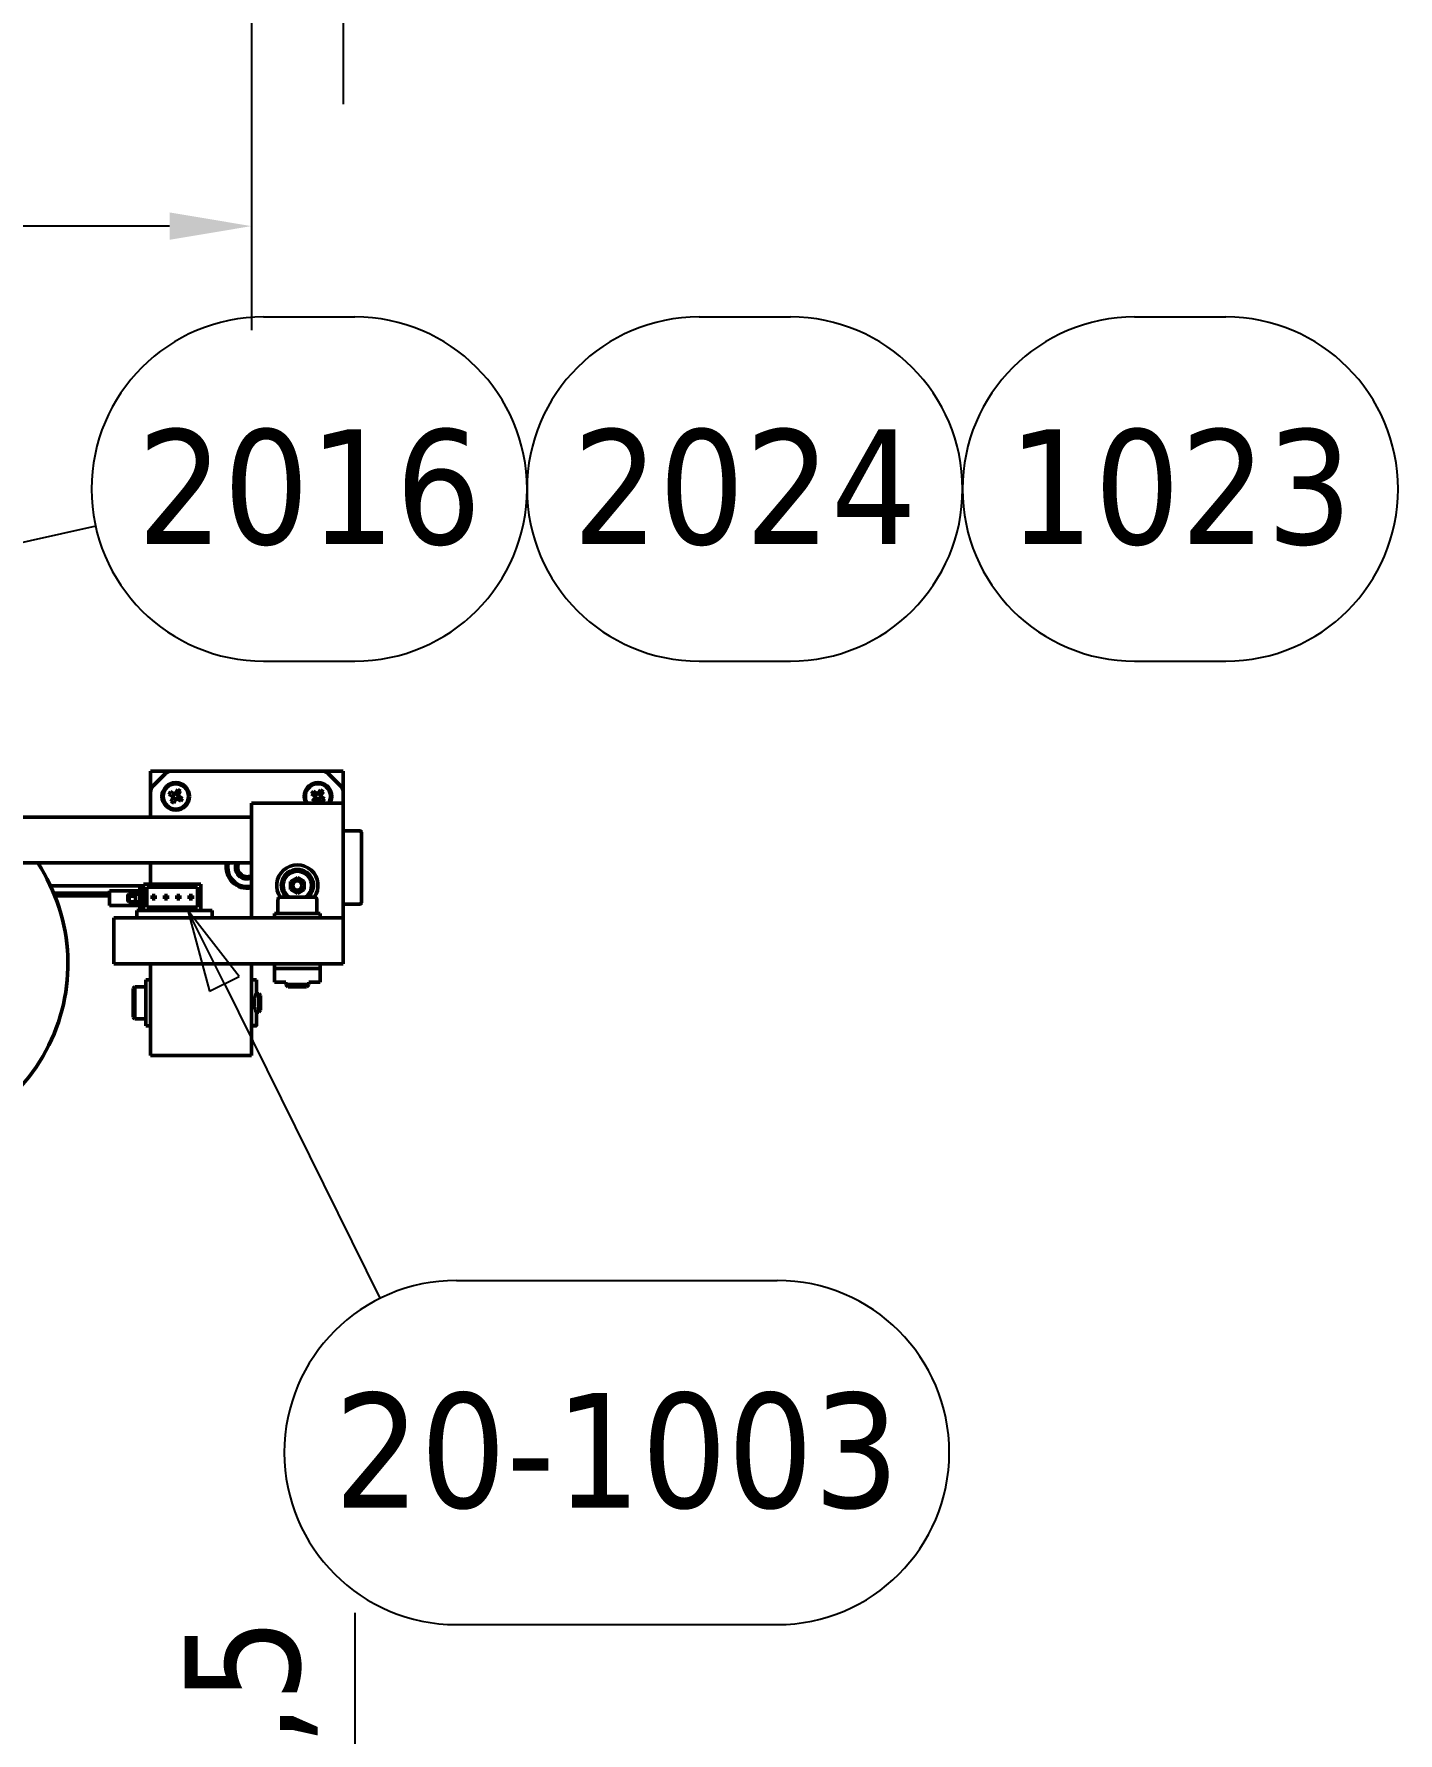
# Model space of a CAD drawing. Header units: millimetres. Extents: x -2685 to 3000, y -4484 to 2121.
# Drawn here: x 1040.6 to 1337.9, y 970.1 to 1340.4 of the extents above; entities that cross this region are included whole.
import ezdxf

# ---------------------------------------------------------------- set-up
doc = ezdxf.new("R2010")
doc.units = ezdxf.units.MM
doc.header["$LTSCALE"] = 7.142857
for name, color, linetype, lineweight in [('Dimension (ISO)', 7, 'Continuous', 25), ('Symbol (ISO)', 7, 'Continuous', 25), ('Visible (ISO)', 7, 'Continuous', 50)]:
    doc.layers.add(name, color=color, linetype=linetype, lineweight=lineweight)
doc.styles.add('Note Text (ISO)', font='tahoma.ttf')
doc.dimstyles.new('Default - Method 1b (ISO)', dxfattribs={"dimscale": 7.142857, "dimtxt": 3.5, "dimasz": 2.5, "dimexe": 3.175, "dimexo": 0, "dimgap": 0.762, "dimtad": 1, "dimtoh": 1, "dimrnd": 1e-08, "dimtxsty": 'Note Text (ISO)', "dimcen": 0.09, "dimdle": 10, "dimclrd": 256, "dimclre": 256, "dimclrt": 256, "dimazin": 2, "dimtfac": 1, "dimtmove": 0, "dimatfit": 3, "dimfxl": 0, "dimtolj": 1, "dimlwd": -1, "dimlwe": -1, "dimarcsym": 0})

# ---------------------------------------------------------------- blocks, each defined once
blk = doc.blocks.new('Balloon27')
at = {"layer": 'Symbol (ISO)'}
for p, q in [((151.496, 158.669), (150.387, 160.91)), ((151.944, 158.891), (150.387, 160.91)), ((150.387, 160.91), (151.048, 158.447)), ((151.048, 158.447), (151.944, 158.891)), ((151.496, 158.669), (156.255, 149.055)), ((158.576, 149.617), (168.363, 149.617)), ((158.576, 139.117), (168.363, 139.117))]:
    blk.add_line(p, q, dxfattribs=at)
at = {"layer": 'Symbol (ISO)', "flags": 128}
blk.add_lwpolyline([(151.944, 158.891), (150.387, 160.91)], dxfattribs=at)
at = {"layer": 'Symbol (ISO)'}
for centre, start, end in [((158.576, 144.367), 90, 270), ((168.363, 144.367), 270, 90)]:
    blk.add_arc(centre, 5.25, start, end, dxfattribs=at)
blk.add_solid([(151.944, 158.891), (150.387, 160.91), (151.048, 158.447), (151.944, 158.891)], dxfattribs=at)
at = {"layer": 'Symbol (ISO)', "insert": (163.47, 144.403), "char_height": 3.5, "attachment_point": 5, "style": 'Note Text (ISO)'}
blk.add_mtext('20-1003', dxfattribs=at)
blk = doc.blocks.new('*D39')
at = {"layer": 'Defpoints', "color": 0}
for p in [(786.11, 1500.18), (1088.03, 1480.18), (1088.03, 1298.5)]:
    blk.add_point(p, dxfattribs=at)
at = {"layer": 'Dimension (ISO)'}
for p, q in [((786.11, 1500.18), (786.11, 1275.82)), ((1088.03, 1480.18), (1088.03, 1275.82)), ((786.11, 1298.5), (665.59, 1298.5)), ((1070.17, 1298.5), (803.97, 1298.5))]:
    blk.add_line(p, q, dxfattribs=at)
for points in [[(803.97, 1301.48), (803.97, 1295.52), (786.11, 1298.5)], [(1070.17, 1301.48), (1070.17, 1295.52), (1088.03, 1298.5)]]:
    blk.add_solid(points, dxfattribs=at)
at = {"layer": 'Dimension (ISO)', "insert": (671.03, 1335.67), "char_height": 25, "attachment_point": 1, "style": 'Note Text (ISO)'}
blk.add_mtext('\\A1;301,9', dxfattribs=at)
blk = doc.blocks.new('*D41')
at = {"layer": 'Defpoints', "color": 0}
for p in [(956.11, 1735.18), (1108.03, 1480.18), (956.11, 1347.75)]:
    blk.add_point(p, dxfattribs=at)
at = {"layer": 'Dimension (ISO)'}
for p, q in [((956.11, 1735.18), (956.11, 1325.07)), ((1108.03, 1480.18), (1108.03, 1325.07)), ((973.97, 1347.75), (1090.17, 1347.75)), ((1108.03, 1347.75), (1226.39, 1347.75))]:
    blk.add_line(p, q, dxfattribs=at)
for points in [[(973.97, 1350.73), (973.97, 1344.77), (956.11, 1347.75)], [(1090.17, 1350.73), (1090.17, 1344.77), (1108.03, 1347.75)]]:
    blk.add_solid(points, dxfattribs=at)
at = {"layer": 'Dimension (ISO)', "insert": (1140.67, 1384.91), "char_height": 25, "attachment_point": 1, "style": 'Note Text (ISO)'}
blk.add_mtext('\\A1;151,9', dxfattribs=at)
blk = doc.blocks.new('Balloon32')
at = {"layer": 'Symbol (ISO)'}
for p, q in [((152.694, 179.017), (155.481, 179.017)), ((165.981, 179.017), (168.769, 179.017)), ((179.269, 179.017), (182.056, 179.017)), ((136.472, 170.191), (147.582, 172.64)), ((136.364, 170.679), (134.03, 169.652)), ((136.579, 169.702), (136.364, 170.679)), ((136.472, 170.191), (134.03, 169.652)), ((134.03, 169.652), (136.579, 169.702)), ((152.694, 168.517), (155.481, 168.517)), ((165.981, 168.517), (168.769, 168.517)), ((179.269, 168.517), (182.056, 168.517))]:
    blk.add_line(p, q, dxfattribs=at)
at = {"layer": 'Symbol (ISO)', "flags": 128}
blk.add_lwpolyline([(136.364, 170.679), (134.03, 169.652)], dxfattribs=at)
at = {"layer": 'Symbol (ISO)'}
for centre, start, end in [((152.694, 173.767), 90, 270), ((155.481, 173.767), 270, 90), ((165.981, 173.767), 90, 270), ((168.769, 173.767), 270, 90), ((179.269, 173.767), 90, 270), ((182.056, 173.767), 270, 90)]:
    blk.add_arc(centre, 5.25, start, end, dxfattribs=at)
blk.add_solid([(136.364, 170.679), (134.03, 169.652), (136.579, 169.702), (136.364, 170.679)], dxfattribs=at)
at = {"layer": 'Symbol (ISO)', "char_height": 3.5, "attachment_point": 5, "style": 'Note Text (ISO)'}
for s, insert in [('2016', (154.088, 173.804)), ('2024', (167.375, 173.804)), ('1023', (180.662, 173.804))]:
    blk.add_mtext(s, dxfattribs=dict(at, insert=insert))
blk = doc.blocks.new('*D64')
at = {"layer": 'Defpoints', "color": 0}
for p in [(954.71, 888.56), (1110.66, 888.56), (1003.61, 876.06)]:
    blk.add_point(p, dxfattribs=at)
at = {"layer": 'Dimension (ISO)'}
for p, q in [((1110.66, 906.42), (1110.66, 996.29)), ((954.71, 888.56), (1133.33, 888.56)), ((1110.66, 876.06), (1110.66, 888.56)), ((1003.61, 876.06), (1133.33, 876.06)), ((1110.66, 858.2), (1110.66, 840.35))]:
    blk.add_line(p, q, dxfattribs=at)
for points in [[(1107.68, 906.42), (1113.63, 906.42), (1110.66, 888.56)], [(1107.68, 858.2), (1113.63, 858.2), (1110.66, 876.06)]]:
    blk.add_solid(points, dxfattribs=at)
at = {"layer": 'Dimension (ISO)', "insert": (1073.48, 929.72), "char_height": 25, "attachment_point": 1, "rotation": 90, "style": 'Note Text (ISO)'}
blk.add_mtext('\\A1;12,5', dxfattribs=at)

msp = doc.modelspace()

# ---------------------------------------------------------------- linework, layer by layer
at = {"layer": 'Visible (ISO)'}
for p, q in [((1066.027, 1179.705), (1070.655, 1179.705)), ((1066.027, 1175.077), (1066.027, 1179.705)), ((1066.613, 1176.491), (1069.241, 1179.119)), ((1070.655, 1179.705), (1103.398, 1179.705)), ((1103.398, 1179.705), (1108.027, 1179.705)), ((1104.813, 1179.119), (1107.441, 1176.491)), ((1108.027, 1179.705), (1108.027, 1175.077)), ((1066.027, 1169.705), (1066.027, 1175.077)), ((1070.043, 1174.635), (1070.413, 1175.276)), ((1070.831, 1174.18), (1070.043, 1174.635)), ((1070.413, 1175.276), (1071.201, 1174.821)), ((1070.911, 1174.134), (1070.972, 1174.24)), ((1071.064, 1173.898), (1070.958, 1173.959)), ((1071.219, 1174.668), (1071.281, 1174.775)), ((1071.455, 1174.821), (1071.561, 1174.76)), ((1071.501, 1174.901), (1071.956, 1175.689)), ((1071.956, 1175.689), (1072.597, 1175.319)), ((1071.99, 1174.513), (1072.096, 1174.451)), ((1072.143, 1174.277), (1072.082, 1174.171)), ((1072.597, 1175.319), (1072.142, 1174.531)), ((1072.223, 1174.231), (1073.011, 1173.776)), ((1101.089, 1174.771), (1101.517, 1175.375)), ((1101.831, 1174.245), (1101.089, 1174.771)), ((1101.357, 1173.196), (1101.884, 1173.938)), ((1101.517, 1175.375), (1102.26, 1174.848)), ((1101.907, 1174.191), (1101.978, 1174.291)), ((1102.037, 1173.942), (1101.937, 1174.013)), ((1102.264, 1174.695), (1102.335, 1174.795)), ((1102.513, 1174.825), (1102.613, 1174.754)), ((1102.566, 1174.901), (1103.093, 1175.643)), ((1103.017, 1174.468), (1103.117, 1174.397)), ((1103.147, 1174.219), (1103.076, 1174.119)), ((1103.093, 1175.643), (1103.696, 1175.215)), ((1103.696, 1175.215), (1103.17, 1174.473)), ((1103.222, 1174.166), (1103.964, 1173.639)), ((1108.027, 1175.077), (1108.027, 1172.705)), ((1070.457, 1173.091), (1070.911, 1173.879)), ((1071.097, 1172.721), (1070.457, 1173.091)), ((1071.552, 1173.509), (1071.097, 1172.721)), ((1071.598, 1173.589), (1071.492, 1173.65)), ((1071.834, 1173.742), (1071.773, 1173.636)), ((1072.641, 1173.135), (1071.853, 1173.59)), ((1073.011, 1173.776), (1072.641, 1173.135)), ((1088.027, 1147.705), (1088.027, 1172.705)), ((1108.027, 1172.705), (1088.027, 1172.705)), ((1101.961, 1172.768), (1101.357, 1173.196)), ((1102.487, 1173.51), (1101.961, 1172.768)), ((1102.541, 1173.585), (1102.441, 1173.656)), ((1102.79, 1173.715), (1102.719, 1173.615)), ((1103.536, 1173.036), (1102.794, 1173.562)), ((1103.964, 1173.639), (1103.536, 1173.036)), ((1108.027, 1172.705), (1108.027, 1147.705)), ((821.112, 1169.705), (1088.027, 1169.705)), ((1108.027, 1166.705), (1111.527, 1166.705)), ((1112.027, 1166.205), (1112.027, 1151.205)), ((821.112, 1159.705), (1088.027, 1159.705)), ((1066.027, 1155.105), (1066.027, 1159.705)), ((1096.527, 1155.644), (1098.027, 1156.511)), ((1096.527, 1153.912), (1096.527, 1155.644)), ((1098.027, 1156.511), (1099.527, 1155.644)), ((1099.527, 1155.644), (1099.527, 1153.912)), ((1044.235, 1154.705), (1064.527, 1154.705)), ((1057.069, 1153.093), (1044.939, 1153.115)), ((1057.069, 1152.493), (1045.184, 1152.515)), ((1059.069, 1153.655), (1057.069, 1153.655)), ((1057.069, 1150.455), (1057.069, 1153.655)), ((1059.069, 1153.655), (1059.654, 1153.655)), ((1059.654, 1153.655), (1063.554, 1153.655)), ((1063.554, 1152.905), (1061.324, 1152.905)), ((1062.727, 1152.482), (1061.422, 1152.485)), ((1062.727, 1151.205), (1062.727, 1152.905)), ((1063.554, 1152.905), (1063.554, 1153.655)), ((1063.727, 1153.655), (1063.554, 1153.655)), ((1063.727, 1152.905), (1063.554, 1152.905)), ((1063.727, 1154.655), (1063.727, 1149.355)), ((1063.727, 1154.655), (1064.527, 1154.655)), ((1064.527, 1155.105), (1066.527, 1155.105)), ((1064.527, 1155.105), (1064.527, 1149.355)), ((1065.227, 1154.405), (1065.227, 1150.055)), ((1066.527, 1154.405), (1065.227, 1154.405)), ((1066.352, 1151.88), (1066.352, 1152.58)), ((1066.352, 1152.58), (1067.052, 1152.58)), ((1066.352, 1152.58), (1066.552, 1152.38)), ((1066.352, 1151.88), (1066.552, 1152.08)), ((1067.052, 1151.88), (1066.352, 1151.88)), ((1066.527, 1154.405), (1066.527, 1155.105)), ((1068.527, 1155.105), (1066.527, 1155.105)), ((1066.527, 1154.405), (1068.527, 1154.405)), ((1066.852, 1152.38), (1066.552, 1152.38)), ((1066.552, 1152.38), (1066.552, 1152.08)), ((1066.552, 1152.08), (1066.852, 1152.08)), ((1066.852, 1152.38), (1067.052, 1152.58)), ((1066.852, 1152.08), (1066.852, 1152.38)), ((1066.852, 1152.08), (1067.052, 1151.88)), ((1067.052, 1152.58), (1067.052, 1151.88)), ((1068.527, 1155.105), (1072.977, 1155.105)), ((1068.527, 1154.405), (1068.527, 1155.105)), ((1072.977, 1154.405), (1068.527, 1154.405)), ((1069.052, 1151.88), (1069.052, 1152.58)), ((1069.052, 1152.58), (1069.752, 1152.58)), ((1069.052, 1152.58), (1069.252, 1152.38)), ((1069.052, 1151.88), (1069.252, 1152.08)), ((1069.752, 1151.88), (1069.052, 1151.88)), ((1069.552, 1152.38), (1069.252, 1152.38)), ((1069.252, 1152.38), (1069.252, 1152.08)), ((1069.252, 1152.08), (1069.552, 1152.08)), ((1069.552, 1152.38), (1069.752, 1152.58)), ((1069.552, 1152.08), (1069.552, 1152.38)), ((1069.552, 1152.08), (1069.752, 1151.88)), ((1069.752, 1152.58), (1069.752, 1151.88)), ((1071.752, 1151.88), (1071.752, 1152.58)), ((1071.752, 1152.58), (1072.452, 1152.58)), ((1071.752, 1152.58), (1071.952, 1152.38)), ((1071.752, 1151.88), (1071.952, 1152.08)), ((1072.452, 1151.88), (1071.752, 1151.88)), ((1072.252, 1152.38), (1071.952, 1152.38)), ((1071.952, 1152.38), (1071.952, 1152.08)), ((1071.952, 1152.08), (1072.252, 1152.08)), ((1072.252, 1152.38), (1072.452, 1152.58)), ((1072.252, 1152.08), (1072.252, 1152.38)), ((1072.252, 1152.08), (1072.452, 1151.88)), ((1072.452, 1152.58), (1072.452, 1151.88)), ((1072.977, 1154.405), (1072.977, 1155.105)), ((1074.977, 1155.105), (1072.977, 1155.105)), ((1072.977, 1154.405), (1074.977, 1154.405)), ((1074.452, 1151.88), (1074.452, 1152.58)), ((1074.452, 1152.58), (1075.152, 1152.58)), ((1074.452, 1152.58), (1074.652, 1152.38)), ((1074.452, 1151.88), (1074.652, 1152.08)), ((1075.152, 1151.88), (1074.452, 1151.88)), ((1074.952, 1152.38), (1074.652, 1152.38)), ((1074.652, 1152.38), (1074.652, 1152.08)), ((1074.652, 1152.08), (1074.952, 1152.08)), ((1074.952, 1152.38), (1075.152, 1152.58)), ((1074.952, 1152.08), (1074.952, 1152.38)), ((1074.952, 1152.08), (1075.152, 1151.88)), ((1074.977, 1155.105), (1076.977, 1155.105)), ((1074.977, 1154.405), (1074.977, 1155.105)), ((1076.277, 1154.405), (1074.977, 1154.405)), ((1075.152, 1152.58), (1075.152, 1151.88)), ((1076.277, 1150.055), (1076.277, 1154.405)), ((1076.977, 1155.105), (1076.977, 1149.355)), ((1093.777, 1151.705), (1093.777, 1148.705)), ((1094.277, 1152.205), (1101.777, 1152.205)), ((1098.027, 1153.046), (1096.527, 1153.912)), ((1099.527, 1153.912), (1098.027, 1153.046)), ((1102.277, 1151.705), (1102.277, 1148.705)), ((1059.069, 1150.455), (1057.069, 1150.455)), ((1059.069, 1150.455), (1059.654, 1150.455)), ((1059.654, 1150.455), (1063.554, 1150.455)), ((1061.324, 1151.205), (1063.554, 1151.205)), ((1063.027, 1149.355), (1079.427, 1149.355)), ((1063.027, 1149.355), (1063.027, 1147.705)), ((1063.727, 1151.205), (1063.554, 1151.205)), ((1063.554, 1150.455), (1063.554, 1151.205)), ((1063.727, 1150.455), (1063.554, 1150.455)), ((1065.227, 1150.055), (1076.277, 1150.055)), ((1079.427, 1149.355), (1079.427, 1147.705)), ((1093.027, 1148.705), (1103.027, 1148.705)), ((1093.027, 1147.705), (1093.027, 1148.705)), ((1103.027, 1147.705), (1103.027, 1148.705)), ((1111.527, 1150.705), (1108.027, 1150.705)), ((1058.027, 1137.705), (1058.027, 1147.705)), ((1108.027, 1147.705), (1058.027, 1147.705)), ((1108.027, 1147.705), (1108.027, 1137.705)), ((1108.027, 1137.705), (1058.027, 1137.705)), ((1066.027, 1117.705), (1066.027, 1137.705)), ((1088.027, 1117.705), (1088.027, 1137.705)), ((1093.027, 1136.696), (1093.027, 1137.705)), ((1103.027, 1137.705), (1103.027, 1136.696)), ((1065.027, 1124.205), (1065.027, 1134.205)), ((1066.027, 1134.205), (1065.027, 1134.205)), ((1089.097, 1134.205), (1089.097, 1131.322)), ((1103.027, 1136.696), (1093.027, 1136.696)), ((1093.027, 1136.696), (1093.027, 1136.399)), ((1093.027, 1136.399), (1093.027, 1133.696)), ((1095.527, 1133.696), (1093.027, 1133.696)), ((1095.527, 1133.696), (1095.527, 1133.196)), ((1095.527, 1133.196), (1100.527, 1133.196)), ((1096.018, 1132.705), (1095.527, 1133.196)), ((1100.036, 1132.705), (1100.527, 1133.196)), ((1103.027, 1133.696), (1100.527, 1133.696)), ((1100.527, 1133.696), (1100.527, 1133.196)), ((1103.027, 1136.399), (1103.027, 1136.696)), ((1103.027, 1133.696), (1103.027, 1136.399)), ((1062.227, 1132.305), (1062.627, 1132.705)), ((1062.227, 1132.305), (1062.227, 1126.105)), ((1062.627, 1125.705), (1062.627, 1132.705)), ((1062.627, 1132.705), (1065.027, 1132.705)), ((1089.047, 1131.205), (1089.597, 1131.205)), ((1089.597, 1127.205), (1089.597, 1131.205)), ((1090.027, 1130.776), (1089.597, 1131.205)), ((1090.027, 1130.776), (1090.027, 1127.635)), ((1100.036, 1132.705), (1096.018, 1132.705)), ((1062.227, 1126.105), (1062.627, 1125.705)), ((1089.056, 1127.205), (1089.597, 1127.205)), ((1089.097, 1127.088), (1089.097, 1124.206)), ((1090.027, 1127.635), (1089.597, 1127.205)), ((1062.627, 1125.705), (1065.027, 1125.705)), ((1066.027, 1124.205), (1065.027, 1124.205)), ((1088.027, 1117.705), (1066.027, 1117.705))]:
    msp.add_line(p, q, dxfattribs=at)
for centre, radius in [((1071.527, 1174.205), 3), ((1071.527, 1174.205), 2.75), ((1098.027, 1154.778), 1)]:
    msp.add_circle(centre, radius, dxfattribs=at)
for centre, radius, start, end in [((1070.655, 1177.705), 2, 90, 135), ((1103.398, 1177.705), 2, 45, 90), ((1068.027, 1175.077), 2, 135, 180), ((1071.527, 1174.205), 0.697, 182.08946, 207.91805), ((1071.527, 1174.205), 0.556, 176.44188, 191.72196), ((1071.527, 1174.205), 0.556, 123.56563, 176.44188), ((1071.527, 1174.205), 0.556, 191.72196, 198.28555), ((1071.527, 1174.205), 0.556, 198.28555, 213.56563), ((1071.527, 1174.205), 0.697, 92.08946, 117.91805), ((1071.527, 1174.205), 0.556, 108.28555, 123.56563), ((1071.527, 1174.205), 0.556, 101.72196, 108.28555), ((1071.527, 1174.205), 0.556, 86.44188, 101.72196), ((1071.527, 1174.205), 0.556, 33.56563, 86.44188), ((1071.527, 1174.205), 0.556, 303.56563, 356.44188), ((1071.527, 1174.205), 0.556, 18.28555, 33.56563), ((1071.527, 1174.205), 0.556, 11.72196, 18.28555), ((1071.527, 1174.205), 0.556, 356.44188, 11.72196), ((1071.527, 1174.205), 0.697, 2.08946, 27.91805), ((1102.527, 1174.205), 3, 330, 210), ((1102.527, 1174.205), 2.75, 326.94427, 213.05573), ((1102.527, 1174.205), 0.697, 176.74103, 202.56961), ((1102.527, 1174.205), 0.556, 171.09344, 186.37353), ((1102.527, 1174.205), 0.556, 186.37353, 192.93711), ((1102.527, 1174.205), 0.556, 118.2172, 171.09344), ((1102.527, 1174.205), 0.556, 192.93711, 208.2172), ((1102.527, 1174.205), 0.556, 208.2172, 261.09344), ((1102.527, 1174.205), 0.697, 86.74103, 112.56961), ((1102.527, 1174.205), 0.556, 102.93711, 118.2172), ((1102.527, 1174.205), 0.556, 96.37353, 102.93711), ((1102.527, 1174.205), 0.556, 81.09344, 96.37353), ((1102.527, 1174.205), 0.556, 28.2172, 81.09344), ((1102.527, 1174.205), 0.556, 298.2172, 351.09344), ((1102.527, 1174.205), 0.556, 12.93711, 28.2172), ((1102.527, 1174.205), 0.556, 6.37353, 12.93711), ((1102.527, 1174.205), 0.556, 351.09344, 6.37353), ((1102.527, 1174.205), 0.697, 356.74103, 22.56961), ((1106.027, 1175.077), 2, 0, 45), ((1071.527, 1174.205), 0.556, 213.56563, 266.44188), ((1071.527, 1174.205), 0.556, 266.44188, 281.72196), ((1071.527, 1174.205), 0.697, 272.08946, 297.91805), ((1071.527, 1174.205), 0.556, 281.72196, 288.28555), ((1071.527, 1174.205), 0.556, 288.28555, 303.56563), ((1102.527, 1174.205), 0.556, 261.09344, 276.37353), ((1102.527, 1174.205), 0.697, 266.74103, 292.56961), ((1102.527, 1174.205), 0.556, 276.37353, 282.93711), ((1102.527, 1174.205), 0.556, 282.93711, 298.2172), ((1111.527, 1166.205), 0.5, 0, 90), ((1008.027, 1137.705), 40, 270, 33.36701), ((1087.027, 1158.705), 4.5, 167.16041, 282.83959), ((1087.027, 1158.705), 4.15, 166.05657, 283.94343), ((1087.027, 1158.705), 2.5, 156.42182, 293.57818), ((1087.027, 1158.705), 2, 150, 300), ((1098.027, 1154.778), 4.5, 325.12126, 214.87874), ((1081.777, 1158.705), 1.65, 305.39576, 318.9353), ((1083.315, 1154.993), 1.65, 86.0647, 99.60425), ((1098.027, 1154.778), 3.5, 312.67378, 227.32622), ((1098.027, 1154.778), 3.1, 303.89175, 236.10825), ((1083.315, 1154.993), 1.65, 350.39575, 3.9353), ((1087.027, 1153.455), 1.65, 131.0647, 144.60424), ((1094.277, 1151.705), 0.5, 90, 180), ((1101.777, 1151.705), 0.5, 0, 90), ((1111.527, 1151.205), 0.5, 270, 0)]:
    msp.add_arc(centre, radius, start, end, dxfattribs=at)
for centre, major_axis, ratio, start_param, end_param in [((1071.467, 1174.24), (-0.43, 0.248), 0.9901159, 5.7547968, 6.8115739), ((1071.562, 1174.265), (0.248, 0.43), 0.9901159, 5.7547968, 6.8115739), ((1071.587, 1174.17), (0.43, -0.248), 0.9901159, 5.7547968, 6.8115739), ((1102.47, 1174.245), (-0.405, 0.287), 0.9901159, 5.7547968, 6.8115738), ((1102.487, 1174.148), (-0.287, -0.405), 0.9901159, 5.7547968, 6.8115738), ((1102.567, 1174.262), (0.287, 0.405), 0.9901159, 5.7547968, 6.8115738), ((1102.584, 1174.165), (0.405, -0.287), 0.9901159, 5.7547968, 6.8115738), ((1071.492, 1174.145), (-0.248, -0.43), 0.9901159, 5.7547968, 6.8115739), ((1061.324, 1152.055), (0, 0.85), 0.3186899, 0, 3.1415927), ((1061.655, 1152.055), (0, -0.85), 0.3186899, 3.1415927, 6.2831853), ((1083.837, 1134.205), (5.26, 0), 0.0160994, 0, 0.6493403), ((1083.837, 1124.206), (5.26, 0), 0.0160994, 5.633845, 6.9325256)]:
    msp.add_ellipse(centre, major_axis=major_axis, ratio=ratio, start_param=start_param, end_param=end_param, dxfattribs=at)
for points, weights in [([(1070.831, 1174.18), (1070.915, 1174.131), (1070.982, 1174.092)], [1.01316227807, 1.02613455495, 1.01895265763]), ([(1070.999, 1174.031), (1070.96, 1173.963), (1070.911, 1173.879)], [1.01895265764, 1.02613455495, 1.01316227808]), ([(1071.352, 1174.733), (1071.285, 1174.772), (1071.201, 1174.821)], [1.01895265763, 1.02613455495, 1.01316227807]), ([(1071.501, 1174.901), (1071.453, 1174.817), (1071.414, 1174.75)], [1.01316227808, 1.02613455496, 1.01895265765]), ([(1072.055, 1174.38), (1072.094, 1174.447), (1072.142, 1174.531)], [1.01895265764, 1.02613455495, 1.01316227808]), ([(1072.223, 1174.231), (1072.139, 1174.279), (1072.071, 1174.318)], [1.01316227807, 1.02613455495, 1.01895265763]), ([(1101.831, 1174.245), (1101.911, 1174.188), (1101.974, 1174.143)], [1.01316227984, 1.02613455901, 1.01895266122]), ([(1101.985, 1174.081), (1101.94, 1174.017), (1101.884, 1173.938)], [1.01895266133, 1.02613455908, 1.01316227986]), ([(1102.402, 1174.747), (1102.339, 1174.792), (1102.26, 1174.848)], [1.01895266133, 1.02613455908, 1.01316227986]), ([(1102.566, 1174.901), (1102.51, 1174.821), (1102.465, 1174.758)], [1.01316227985, 1.02613455902, 1.01895266122]), ([(1103.069, 1174.33), (1103.114, 1174.393), (1103.17, 1174.473)], [1.01895266133, 1.02613455908, 1.01316227986]), ([(1103.222, 1174.166), (1103.143, 1174.222), (1103.079, 1174.267)], [1.01316227984, 1.02613455901, 1.01895266122]), ([(1071.552, 1173.509), (1071.601, 1173.593), (1071.64, 1173.661)], [1.01316227808, 1.02613455496, 1.01895265766]), ([(1071.701, 1173.677), (1071.769, 1173.638), (1071.853, 1173.59)], [1.01895265763, 1.02613455495, 1.01316227807]), ([(1102.487, 1173.51), (1102.544, 1173.589), (1102.589, 1173.653)], [1.01316227985, 1.02613455902, 1.01895266122]), ([(1102.651, 1173.663), (1102.715, 1173.618), (1102.794, 1173.562)], [1.01895266133, 1.02613455908, 1.01316227986])]:
    msp.add_rational_spline(points, weights, degree=2, dxfattribs=at)
for points, knots in [([(1088.653, 1129.239), (1088.653, 1129.509), (1088.678, 1129.792), (1088.764, 1130.309), (1088.825, 1130.543), (1088.935, 1130.909), (1088.993, 1131.068), (1089.075, 1131.276), (1089.097, 1131.326), (1089.097, 1131.318), (1089.083, 1131.279), (1089.056, 1131.205)], [0, 0, 0, 0, 0.08079007, 0.08079007, 0.16158014, 0.16158014, 0.24228629, 0.24228629, 0.32299245, 0.32299245, 0.38817622, 0.38817622, 0.38817622, 0.38817622]), ([(1089.097, 1127.088), (1089.097, 1127.093), (1089.075, 1127.152), (1088.993, 1127.377), (1088.935, 1127.543), (1088.825, 1127.922), (1088.764, 1128.16), (1088.678, 1128.684), (1088.653, 1128.97), (1088.653, 1129.239)], [0.96897734, 0.96897734, 0.96897734, 0.96897734, 1.0496835, 1.0496835, 1.13038965, 1.13038965, 1.21117972, 1.21117972, 1.29196979, 1.29196979, 1.29196979, 1.29196979])]:
    msp.add_open_spline(points, degree=3, knots=knots, dxfattribs=at)

# ---------------------------------------------------------------- block references
at = {"layer": 'Symbol (ISO)', "xscale": 7.142857142857142, "yscale": 7.142857142857142, "zscale": 7.142857142857142}
for name in ['Balloon32', 'Balloon27']:
    msp.add_blockref(name, (0, 0), dxfattribs=at)

# ---------------------------------------------------------------- dimensions: what is measured, and where the dimension line sits
at = {"layer": 'Dimension (ISO)'}
for base, p1, p2, angle, override, picture, middle in [((956.112, 1347.751), (1108.027, 1480.181), (956.112, 1735.181), 180, {"dimgap": 0.762, "dimtoh": 0, "dimdec": 1, "dimtol": 0, "dimlim": 0, "dimtp": 0, "dimtm": 0, "dimtdec": 2, "dimtofl": 0, "dimatfit": 2}, '*D41', (1180.806, 1347.751)), ((1110.656, 888.561), (1003.612, 876.061), (954.714, 888.561), 90, {"dimgap": 0.762, "dimtoh": 0, "dimdec": 2, "dimtol": 0, "dimlim": 0, "dimtp": 0, "dimtm": 0, "dimtdec": 2, "dimtofl": 1, "dimatfit": 1}, '*D64', (1110.656, 960.284))]:
    dim = msp.add_linear_dim(base=base, p1=p1, p2=p2, angle=angle, dimstyle='Default - Method 1b (ISO)', override=override, dxfattribs=at)
    dim.commit()
    dim.dimension.update_dxf_attribs({"geometry": picture, "text_midpoint": middle, "dimtype": 160})
dim = msp.add_linear_dim(base=(1088.027, 1298.499), p1=(786.112, 1500.181), p2=(1088.027, 1480.181), dimstyle='Default - Method 1b (ISO)', override={"dimgap": 0.762, "dimtoh": 0, "dimdec": 1, "dimtol": 0, "dimlim": 0, "dimtp": 0, "dimtm": 0, "dimtdec": 2, "dimtofl": 0, "dimatfit": 2}, dxfattribs=at)
dim.commit()
dim.dimension.update_dxf_attribs({"geometry": '*D39', "text_midpoint": (712.249, 1298.499), "dimtype": 160})

doc.saveas('drawing.dxf')
